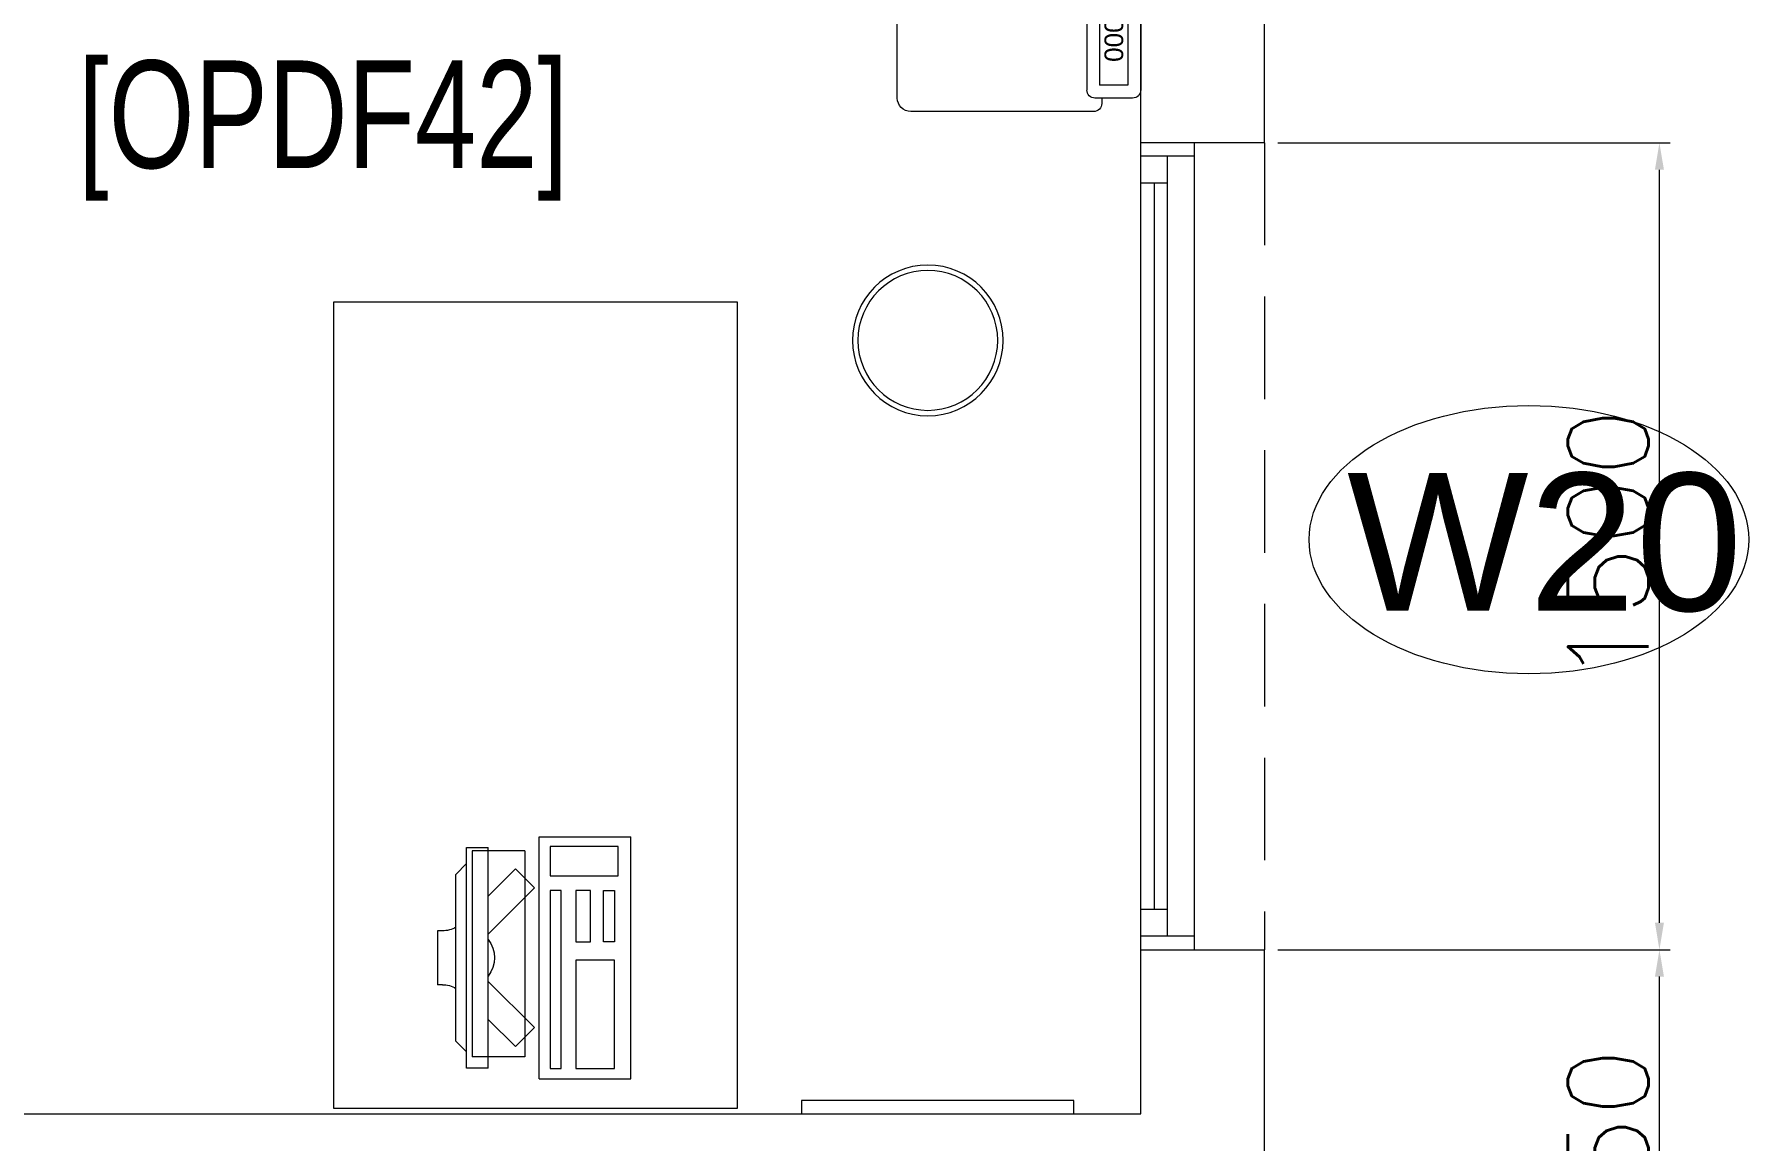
# Model space of a CAD drawing. Header units: millimetres. Extents: x -2143172 to 5255, y -610845 to 279739.
# Drawn here: x -1060414 to -1057227, y -576073 to -574016 of the extents above; entities that cross this region are included whole.
import ezdxf

# ---------------------------------------------------------------- set-up
doc = ezdxf.new("R2010")
doc.units = ezdxf.units.MM
doc.header["$LTSCALE"] = 30
doc.linetypes.add('HIDDEN', pattern=[9.525, 6.35, -3.175])
doc.linetypes.add('HIDDEN2', pattern=[0.1875, 0.125, -0.0625])
doc.layers.get('0').update_dxf_attribs({"lineweight": 5})
doc.layers.get('Defpoints').update_dxf_attribs({"lineweight": 5})
for name, color, linetype, lineweight in [('72_EGR_BASE_TEXT', 7, 'Continuous', 5), ('Al Window tag', 5, 'Continuous', 5), ('Aluminum', 7, 'Continuous', 5), ('dims.', 152, 'Continuous', 5), ('LOADING', 163, 'Continuous', 5), ('Proj', 7, 'HIDDEN2', 5), ('Walls', 32, 'Continuous', 5)]:
    doc.layers.add(name, color=color, linetype=linetype, lineweight=lineweight)
doc.styles.add('SIMPLEX', font='SIMPLEX.shx', dxfattribs={"height": 150})
doc.styles.get("Standard").update_dxf_attribs({"font": ''})
doc.styles.add('TTLB-A0-JeddahDP$0$swis721', font='swiss.ttf')
doc.styles.add('X3G_ENTITY_9F38', font='swisscl.ttf', dxfattribs={"height": 0.2})
doc.styles.get('Standard').set_extended_font_data('@Arial Unicode MS')
doc.dimstyles.new('Buk', dxfattribs={"dimtxt": 150, "dimasz": 50, "dimexe": 20, "dimexo": 25, "dimgap": 20, "dimtad": 1, "dimdec": 0, "dimrnd": 5, "dimdsep": 46, "dimtxsty": 'SIMPLEX', "dimcen": 0, "dimdle": 20, "dimclrd": 256, "dimclre": 256, "dimclrt": 256, "dimadec": 0, "dimazin": 0, "dimtfac": 0.0075, "dimtdec": 0, "dimtmove": 1, "dimatfit": 2, "dimldrblk": 'ARCHTICK', "dimfxl": 1, "dimtolj": 1, "dimtzin": 0, "dimlwd": -1, "dimlwe": -1, "dimarcsym": 0})

# ---------------------------------------------------------------- blocks, each defined once
blk = doc.blocks.new('*D215')
at = {"layer": 'Defpoints', "color": 0, "transparency": 16777216}
for p in [(-1058127, -575718.1, 0.2), (-1057392.6, -575718.1), (-1058127, -576468.1, 0.2)]:
    blk.add_point(p, dxfattribs=at)
at = {"layer": 'dims.', "linetype": 'Continuous', "transparency": 16777216}
for p, q in [((-1058102, -575718.1), (-1057372.6, -575718.1)), ((-1058102, -576468.1), (-1057372.6, -576468.1))]:
    blk.add_line(p, q, dxfattribs=at)
at = {"layer": 'dims.', "transparency": 16777216}
blk.add_line((-1057392.6, -576418.1), (-1057392.6, -575768.1), dxfattribs=at)
for points in [[(-1057400.9, -575768.1), (-1057384.2, -575768.1), (-1057392.6, -575718.1)], [(-1057400.9, -576418.1), (-1057384.2, -576418.1), (-1057392.6, -576468.1)]]:
    blk.add_solid(points, dxfattribs=at)
at = {"layer": 'dims.', "transparency": 16777216, "insert": (-1057487.6, -576093.1), "char_height": 150, "attachment_point": 5, "rotation": 90, "style": 'SIMPLEX'}
blk.add_mtext('\\A1;750', dxfattribs=at)
blk = doc.blocks.new('_ArchTick')
at = {"color": 0, "linetype": 'ByBlock', "const_width": 0.15}
blk.add_lwpolyline([(-0.5, -0.5), (0.5, 0.5)], dxfattribs=at)
blk = doc.blocks.new('*D216')
at = {"layer": 'Defpoints', "color": 0, "transparency": 16777216}
for p in [(-1058127, -574218.1, 0.2), (-1057392.6, -574218.1), (-1058127, -575718.1, 0.2)]:
    blk.add_point(p, dxfattribs=at)
at = {"layer": 'dims.', "linetype": 'Continuous', "transparency": 16777216}
for p, q in [((-1058102, -574218.1), (-1057372.6, -574218.1)), ((-1058102, -575718.1), (-1057372.6, -575718.1))]:
    blk.add_line(p, q, dxfattribs=at)
at = {"layer": 'dims.', "transparency": 16777216}
blk.add_line((-1057392.6, -575668.1), (-1057392.6, -574268.1), dxfattribs=at)
for points in [[(-1057400.9, -574268.1), (-1057384.2, -574268.1), (-1057392.6, -574218.1)], [(-1057400.9, -575668.1), (-1057384.2, -575668.1), (-1057392.6, -575718.1)]]:
    blk.add_solid(points, dxfattribs=at)
at = {"layer": 'dims.', "transparency": 16777216, "insert": (-1057487.6, -574968.1), "char_height": 150, "attachment_point": 5, "rotation": 90, "style": 'SIMPLEX'}
blk.add_mtext('\\A1;1500', dxfattribs=at)
blk = doc.blocks.new('A$C72AA4327')
at = {"layer": 'Al Window tag'}
blk.add_ellipse((499.9, 31.9, -0.2), major_axis=(408.6, 0), ratio=0.610025, dxfattribs=at)
at = {"layer": 'Al Window tag', "insert": (161.7, 155.7, -0.3), "char_height": 256, "attachment_point": 1, "style": 'TTLB-A0-JeddahDP$0$swis721'}
blk.add_mtext_dynamic_manual_height_columns('W20', width=1569.457, gutter_width=9406.5, heights=[480.3], dxfattribs=at)
blk = doc.blocks.new('WM00001-P')
blk.add_circle((0, 0), 0.14)
at = {"color": 8}
blk.add_circle((0, 0), 0.13, dxfattribs=at)
blk = doc.blocks.new('ITCWLS1-P')
for p, q in [((-0.17, 0.45), (-0.17, 0)), ((-0.17, 0.45), (0, 0.45)), ((0, 0.45), (0, 0)), ((-0.2651, 0.43, 0), (-0.3051, 0.43, 0)), ((-0.3051, 0.43, 0), (-0.3051, 0.02, 0)), ((-0.2651, 0.43, 0), (-0.2651, 0.02, 0)), ((-0.1496, 0.4305), (-0.1291, 0.4305)), ((-0.1291, 0.4305), (-0.1291, 0.4089)), ((-0.3251, 0.38, 0), (-0.3051, 0.4, 0)), ((-0.3251, 0.38, 0), (-0.3251, 0.07, 0)), ((-0.3251, 0.07, 0), (-0.3051, 0.05, 0)), ((-0.3051, 0.02, 0), (-0.2651, 0.02, 0)), ((-0.17, 0), (0, 0))]:
    blk.add_line(p, q)
at = {"color": 8, "linetype": 'HIDDEN'}
for p, q in [((-0.197, 0.4094), (-0.295, 0.4094)), ((-0.295, 0.0264), (-0.295, 0.4094)), ((-0.197, 0.0264), (-0.197, 0.4094)), ((-0.197, 0.0264), (-0.295, 0.0264))]:
    blk.add_line(p, q, dxfattribs=at)
at = {"color": 1, "extrusion": (2.48281e-10, 3.18408e-10, -1)}
for p, q in [((-0.2651, 0.3395), (-0.2144, 0.3902)), ((-0.1791, 0.3548), (-0.2144, 0.3902)), ((-0.2651, 0.2688), (-0.1791, 0.3548))]:
    blk.add_line(p, q, dxfattribs=at)
at = {"color": 1}
for p, q in [((-0.3503, 0.275), (-0.3596, 0.275)), ((-0.3596, 0.175), (-0.3596, 0.275)), ((-0.3503, 0.175), (-0.3596, 0.175))]:
    blk.add_line(p, q, dxfattribs=at)
at = {"color": 1, "extrusion": (2.48281e-10, -3.18408e-10, -1)}
for p, q in [((-0.2651, 0.1812), (-0.1791, 0.0952)), ((-0.2651, 0.1105), (-0.2144, 0.0598)), ((-0.1791, 0.0952), (-0.2144, 0.0598))]:
    blk.add_line(p, q, dxfattribs=at)
blk.add_lwpolyline([(-0.1291, 0.4089), (-0.1291, 0.1), (-0.1496, 0.1), (-0.1496, 0.4305)])
for points in [[(-0.1019, 0.4305), (-0.0304, 0.4305), (-0.0304, 0.2294), (-0.1019, 0.2294)], [(-0.1019, 0.1954), (-0.0747, 0.1954), (-0.0747, 0.1), (-0.1019, 0.1)], [(-0.0304, 0.1954), (-0.0508, 0.1954), (-0.0508, 0.1), (-0.0304, 0.1)], [(-0.1496, 0.0727), (-0.0236, 0.0727), (-0.0236, 0.0182), (-0.1496, 0.0182)]]:
    blk.add_lwpolyline(points, close=True)
at = {"color": 250, "linetype": 'Continuous'}
for points in [[(-0.1496, 0.1), (-0.1496, 0.1), (-0.1496, 0.1), (-0.1496, 0.1), (-0.1496, 0.1), (-0.1496, 0.1), (-0.1496, 0.1), (-0.1496, 0.1), (-0.1496, 0.1)], [(-0.1496, 0.1), (-0.1496, 0.1), (-0.1496, 0.1), (-0.1496, 0.1), (-0.1496, 0.1), (-0.1496, 0.1), (-0.1496, 0.1), (-0.1496, 0.1), (-0.1496, 0.1), (-0.1496, 0.1), (-0.1496, 0.1), (-0.1496, 0.1), (-0.1496, 0.1), (-0.1496, 0.1), (-0.1496, 0.1), (-0.1496, 0.1), (-0.1496, 0.1), (-0.1496, 0.1)], [(-0.1496, 0.1), (-0.1496, 0.1), (-0.1496, 0.1), (-0.1496, 0.1), (-0.1496, 0.1), (-0.1496, 0.1), (-0.1496, 0.1), (-0.1496, 0.1), (-0.1496, 0.1), (-0.1496, 0.1)], [(-0.1496, 0.1), (-0.1496, 0.1), (-0.1496, 0.1), (-0.1496, 0.1), (-0.1496, 0.1), (-0.1496, 0.1), (-0.1496, 0.1)], [(-0.1496, 0.1), (-0.1496, 0.1), (-0.1496, 0.1), (-0.1496, 0.1), (-0.1496, 0.1), (-0.1496, 0.1), (-0.1496, 0.1), (-0.1496, 0.1), (-0.1496, 0.1), (-0.1496, 0.1)], [(-0.1496, 0.1), (-0.1496, 0.1), (-0.1496, 0.1), (-0.1496, 0.1), (-0.1496, 0.1), (-0.1496, 0.1), (-0.1496, 0.1), (-0.1496, 0.1), (-0.1496, 0.1), (-0.1496, 0.1), (-0.1496, 0.1), (-0.1496, 0.1), (-0.1496, 0.1), (-0.1496, 0.1), (-0.1496, 0.1)], [(-0.1496, 0.1), (-0.1496, 0.1), (-0.1496, 0.1), (-0.1496, 0.1), (-0.1496, 0.1), (-0.1496, 0.1), (-0.1496, 0.1), (-0.1496, 0.1), (-0.1496, 0.1), (-0.1496, 0.1)], [(-0.1496, 0.1), (-0.1496, 0.1), (-0.1496, 0.1), (-0.1496, 0.1), (-0.1496, 0.1), (-0.1496, 0.1), (-0.1496, 0.1), (-0.1496, 0.1), (-0.1496, 0.1), (-0.1496, 0.1)], [(-0.1496, 0.1), (-0.1496, 0.1), (-0.1496, 0.1), (-0.1496, 0.1), (-0.1496, 0.1), (-0.1496, 0.1), (-0.1496, 0.1), (-0.1496, 0.1), (-0.1496, 0.1), (-0.1496, 0.1), (-0.1496, 0.1), (-0.1496, 0.1), (-0.1496, 0.1), (-0.1496, 0.1), (-0.1496, 0.1), (-0.1496, 0.1), (-0.1496, 0.1), (-0.1496, 0.1), (-0.1496, 0.1), (-0.1496, 0.1), (-0.1496, 0.1), (-0.1496, 0.1), (-0.1496, 0.1), (-0.1496, 0.1), (-0.1496, 0.1), (-0.1496, 0.1), (-0.1496, 0.1), (-0.1496, 0.1), (-0.1496, 0.1), (-0.1496, 0.1), (-0.1496, 0.1), (-0.1496, 0.1), (-0.1496, 0.1), (-0.1496, 0.1), (-0.1496, 0.1), (-0.1496, 0.1), (-0.1496, 0.1), (-0.1496, 0.1), (-0.1496, 0.1), (-0.1496, 0.1), (-0.1496, 0.1), (-0.1496, 0.1), (-0.1496, 0.1), (-0.1496, 0.1), (-0.1496, 0.1), (-0.1496, 0.1), (-0.1496, 0.1), (-0.1496, 0.1), (-0.1496, 0.1), (-0.1496, 0.1), (-0.1496, 0.1), (-0.1496, 0.1), (-0.1496, 0.1), (-0.1496, 0.1)], [(-0.1496, 0.1), (-0.1496, 0.1), (-0.1496, 0.1), (-0.1496, 0.1), (-0.1496, 0.1), (-0.1496, 0.1), (-0.1496, 0.1), (-0.1496, 0.1), (-0.1496, 0.1), (-0.1496, 0.1), (-0.1496, 0.1), (-0.1496, 0.1), (-0.1496, 0.1), (-0.1496, 0.1), (-0.1496, 0.1), (-0.1496, 0.1), (-0.1496, 0.1), (-0.1496, 0.1), (-0.1496, 0.1), (-0.1496, 0.1), (-0.1496, 0.1), (-0.1496, 0.1), (-0.1496, 0.1), (-0.1496, 0.1), (-0.1496, 0.1), (-0.1496, 0.1), (-0.1496, 0.1), (-0.1496, 0.1), (-0.1496, 0.1), (-0.1496, 0.1), (-0.1496, 0.1), (-0.1496, 0.1), (-0.1496, 0.1), (-0.1496, 0.1), (-0.1496, 0.1), (-0.1496, 0.1), (-0.1496, 0.1), (-0.1496, 0.1), (-0.1496, 0.1), (-0.1496, 0.1), (-0.1496, 0.1), (-0.1496, 0.1), (-0.1496, 0.1), (-0.1496, 0.1), (-0.1496, 0.1), (-0.1496, 0.1), (-0.1496, 0.1), (-0.1496, 0.1), (-0.1496, 0.1), (-0.1496, 0.1), (-0.1496, 0.1), (-0.1496, 0.1), (-0.1496, 0.1), (-0.1496, 0.1), (-0.1496, 0.1), (-0.1496, 0.1), (-0.1496, 0.1), (-0.1496, 0.1), (-0.1496, 0.1), (-0.1496, 0.1), (-0.1496, 0.1), (-0.1496, 0.1), (-0.1496, 0.1), (-0.1496, 0.1), (-0.1496, 0.1), (-0.1496, 0.1), (-0.1496, 0.1), (-0.1496, 0.1), (-0.1496, 0.1), (-0.1496, 0.1), (-0.1496, 0.1), (-0.1496, 0.1), (-0.1496, 0.1), (-0.1496, 0.1), (-0.1496, 0.1), (-0.1496, 0.1), (-0.1496, 0.1), (-0.1496, 0.1), (-0.1496, 0.1), (-0.1496, 0.1), (-0.1496, 0.1), (-0.1496, 0.1), (-0.1496, 0.1), (-0.1496, 0.1), (-0.1496, 0.1), (-0.1496, 0.1), (-0.1496, 0.1), (-0.1496, 0.1), (-0.1496, 0.1)], [(-0.1496, 0.1), (-0.1496, 0.1), (-0.1496, 0.1), (-0.1496, 0.1), (-0.1496, 0.1), (-0.1496, 0.1), (-0.1496, 0.1), (-0.1496, 0.1), (-0.1496, 0.1), (-0.1496, 0.1), (-0.1496, 0.1), (-0.1496, 0.1)], [(-0.1496, 0.1), (-0.1496, 0.1), (-0.1496, 0.1), (-0.1496, 0.1), (-0.1496, 0.1), (-0.1496, 0.1), (-0.1496, 0.1)], [(-0.1496, 0.1), (-0.1496, 0.1), (-0.1496, 0.1), (-0.1496, 0.1), (-0.1496, 0.1), (-0.1496, 0.1), (-0.1496, 0.1), (-0.1496, 0.1), (-0.1496, 0.1), (-0.1496, 0.1), (-0.1496, 0.1), (-0.1496, 0.1), (-0.1496, 0.1), (-0.1496, 0.1), (-0.1496, 0.1), (-0.1496, 0.1), (-0.1496, 0.1)], [(-0.1496, 0.1), (-0.1496, 0.1), (-0.1496, 0.1), (-0.1496, 0.1), (-0.1496, 0.1), (-0.1496, 0.1), (-0.1496, 0.1), (-0.1496, 0.1), (-0.1496, 0.1), (-0.1496, 0.1), (-0.1496, 0.1), (-0.1496, 0.1), (-0.1496, 0.1), (-0.1496, 0.1), (-0.1496, 0.1), (-0.1496, 0.1), (-0.1496, 0.1), (-0.1496, 0.1), (-0.1496, 0.1), (-0.1496, 0.1), (-0.1496, 0.1), (-0.1496, 0.1), (-0.1496, 0.1), (-0.1496, 0.1), (-0.1496, 0.1), (-0.1496, 0.1), (-0.1496, 0.1), (-0.1496, 0.1), (-0.1496, 0.1), (-0.1496, 0.1), (-0.1496, 0.1), (-0.1496, 0.1), (-0.1496, 0.1), (-0.1496, 0.1), (-0.1496, 0.1), (-0.1496, 0.1), (-0.1496, 0.1), (-0.1496, 0.1), (-0.1496, 0.1), (-0.1496, 0.1), (-0.1496, 0.1), (-0.1496, 0.1), (-0.1496, 0.1), (-0.1496, 0.1), (-0.1496, 0.1), (-0.1496, 0.1), (-0.1496, 0.1), (-0.1496, 0.1), (-0.1496, 0.1), (-0.1496, 0.1), (-0.1496, 0.1), (-0.1496, 0.1), (-0.1496, 0.1), (-0.1496, 0.1), (-0.1496, 0.1), (-0.1496, 0.1), (-0.1496, 0.1), (-0.1496, 0.1), (-0.1496, 0.1), (-0.1496, 0.1), (-0.1496, 0.1), (-0.1496, 0.1), (-0.1496, 0.1), (-0.1496, 0.1), (-0.1496, 0.1), (-0.1496, 0.1), (-0.1496, 0.1), (-0.1496, 0.1), (-0.1496, 0.1), (-0.1496, 0.1), (-0.1496, 0.1), (-0.1496, 0.1), (-0.1496, 0.1), (-0.1496, 0.1), (-0.1496, 0.1), (-0.1496, 0.1), (-0.1496, 0.1), (-0.1496, 0.1), (-0.1496, 0.1), (-0.1496, 0.1), (-0.1496, 0.1), (-0.1496, 0.1), (-0.1496, 0.1), (-0.1496, 0.1), (-0.1496, 0.1), (-0.1496, 0.1), (-0.1496, 0.1), (-0.1496, 0.1), (-0.1496, 0.1), (-0.1496, 0.1), (-0.1496, 0.1), (-0.1496, 0.1), (-0.1496, 0.1), (-0.1496, 0.1), (-0.1496, 0.1), (-0.1496, 0.1), (-0.1496, 0.1), (-0.1496, 0.1), (-0.1496, 0.1), (-0.1496, 0.1), (-0.1496, 0.1), (-0.1496, 0.1), (-0.1496, 0.1), (-0.1496, 0.1), (-0.1496, 0.1), (-0.1496, 0.1), (-0.1496, 0.1), (-0.1496, 0.1), (-0.1496, 0.1), (-0.1496, 0.1), (-0.1496, 0.1)], [(-0.1496, 0.1), (-0.1496, 0.1), (-0.1496, 0.1), (-0.1496, 0.1), (-0.1496, 0.1), (-0.1496, 0.1), (-0.1496, 0.1), (-0.1496, 0.1)]]:
    blk.add_lwpolyline(points, dxfattribs=at)
for points in [[(-0.1496, 0.1), (-0.1496, 0.1), (-0.1496, 0.1), (-0.1496, 0.1), (-0.1496, 0.1), (-0.1496, 0.1), (-0.1496, 0.1), (-0.1496, 0.1), (-0.1496, 0.1), (-0.1496, 0.1), (-0.1496, 0.1), (-0.1496, 0.1), (-0.1496, 0.1), (-0.1496, 0.1), (-0.1496, 0.1), (-0.1496, 0.1), (-0.1496, 0.1), (-0.1496, 0.1), (-0.1496, 0.1), (-0.1496, 0.1), (-0.1496, 0.1), (-0.1496, 0.1), (-0.1496, 0.1), (-0.1496, 0.1), (-0.1496, 0.1), (-0.1496, 0.1), (-0.1496, 0.1), (-0.1496, 0.1), (-0.1496, 0.1), (-0.1496, 0.1), (-0.1496, 0.1), (-0.1496, 0.1), (-0.1496, 0.1), (-0.1496, 0.1), (-0.1496, 0.1), (-0.1496, 0.1), (-0.1496, 0.1), (-0.1496, 0.1), (-0.1496, 0.1), (-0.1496, 0.1), (-0.1496, 0.1), (-0.1496, 0.1), (-0.1496, 0.1), (-0.1496, 0.1), (-0.1496, 0.1), (-0.1496, 0.1), (-0.1496, 0.1), (-0.1496, 0.1), (-0.1496, 0.1), (-0.1496, 0.1), (-0.1496, 0.1), (-0.1496, 0.1), (-0.1496, 0.1), (-0.1496, 0.1), (-0.1496, 0.1), (-0.1496, 0.1), (-0.1496, 0.1), (-0.1496, 0.1), (-0.1496, 0.1), (-0.1496, 0.1), (-0.1496, 0.1), (-0.1496, 0.1), (-0.1496, 0.1), (-0.1496, 0.1), (-0.1496, 0.1), (-0.1496, 0.1), (-0.1496, 0.1), (-0.1496, 0.1), (-0.1496, 0.1), (-0.1496, 0.1), (-0.1496, 0.1), (-0.1496, 0.1), (-0.1496, 0.1), (-0.1496, 0.1), (-0.1496, 0.1), (-0.1496, 0.1), (-0.1496, 0.1), (-0.1496, 0.1), (-0.1496, 0.1), (-0.1496, 0.1), (-0.1496, 0.1), (-0.1496, 0.1), (-0.1496, 0.1), (-0.1496, 0.1), (-0.1496, 0.1), (-0.1496, 0.1), (-0.1496, 0.1), (-0.1496, 0.1), (-0.1496, 0.1), (-0.1496, 0.1), (-0.1496, 0.1), (-0.1496, 0.1), (-0.1496, 0.1), (-0.1496, 0.1), (-0.1496, 0.1), (-0.1496, 0.1), (-0.1496, 0.1), (-0.1496, 0.1), (-0.1496, 0.1), (-0.1496, 0.1), (-0.1496, 0.1), (-0.1496, 0.1), (-0.1496, 0.1), (-0.1496, 0.1), (-0.1496, 0.1), (-0.1496, 0.1), (-0.1496, 0.1), (-0.1496, 0.1), (-0.1496, 0.1), (-0.1496, 0.1), (-0.1496, 0.1), (-0.1496, 0.1), (-0.1496, 0.1), (-0.1496, 0.1), (-0.1496, 0.1), (-0.1496, 0.1), (-0.1496, 0.1), (-0.1496, 0.1), (-0.1496, 0.1), (-0.1496, 0.1), (-0.1496, 0.1), (-0.1496, 0.1), (-0.1496, 0.1), (-0.1496, 0.1), (-0.1496, 0.1), (-0.1496, 0.1), (-0.1496, 0.1), (-0.1496, 0.1), (-0.1496, 0.1), (-0.1496, 0.1), (-0.1496, 0.1), (-0.1496, 0.1), (-0.1496, 0.1), (-0.1496, 0.1), (-0.1496, 0.1), (-0.1496, 0.1), (-0.1496, 0.1), (-0.1496, 0.1), (-0.1496, 0.1), (-0.1496, 0.1), (-0.1496, 0.1), (-0.1496, 0.1), (-0.1496, 0.1), (-0.1496, 0.1), (-0.1496, 0.1), (-0.1496, 0.1), (-0.1496, 0.1), (-0.1496, 0.1), (-0.1496, 0.1), (-0.1496, 0.1), (-0.1496, 0.1), (-0.1496, 0.1), (-0.1496, 0.1), (-0.1496, 0.1), (-0.1496, 0.1), (-0.1496, 0.1), (-0.1496, 0.1), (-0.1496, 0.1), (-0.1496, 0.1), (-0.1496, 0.1), (-0.1496, 0.1), (-0.1496, 0.1), (-0.1496, 0.1), (-0.1496, 0.1), (-0.1496, 0.1), (-0.1496, 0.1), (-0.1496, 0.1), (-0.1496, 0.1), (-0.1496, 0.1), (-0.1496, 0.1), (-0.1496, 0.1), (-0.1496, 0.1), (-0.1496, 0.1), (-0.1496, 0.1), (-0.1496, 0.1), (-0.1496, 0.1), (-0.1496, 0.1), (-0.1496, 0.1), (-0.1496, 0.1), (-0.1496, 0.1), (-0.1496, 0.1), (-0.1496, 0.1), (-0.1496, 0.1), (-0.1496, 0.1), (-0.1496, 0.1), (-0.1496, 0.1), (-0.1496, 0.1), (-0.1496, 0.1), (-0.1496, 0.1), (-0.1496, 0.1), (-0.1496, 0.1), (-0.1496, 0.1), (-0.1496, 0.1), (-0.1496, 0.1), (-0.1496, 0.1), (-0.1496, 0.1), (-0.1496, 0.1), (-0.1496, 0.1), (-0.1496, 0.1), (-0.1496, 0.1), (-0.1496, 0.1), (-0.1496, 0.1), (-0.1496, 0.1), (-0.1496, 0.1), (-0.1496, 0.1), (-0.1496, 0.1), (-0.1496, 0.1), (-0.1496, 0.1), (-0.1496, 0.1), (-0.1496, 0.1), (-0.1496, 0.1), (-0.1496, 0.1), (-0.1496, 0.1), (-0.1496, 0.1), (-0.1496, 0.1), (-0.1496, 0.1), (-0.1496, 0.1), (-0.1496, 0.1), (-0.1496, 0.1), (-0.1496, 0.1), (-0.1496, 0.1), (-0.1496, 0.1), (-0.1496, 0.1), (-0.1496, 0.1), (-0.1496, 0.1), (-0.1496, 0.1), (-0.1496, 0.1), (-0.1496, 0.1), (-0.1496, 0.1), (-0.1496, 0.1), (-0.1496, 0.1), (-0.1496, 0.1), (-0.1496, 0.1), (-0.1496, 0.1), (-0.1496, 0.1), (-0.1496, 0.1), (-0.1496, 0.1), (-0.1496, 0.1), (-0.1496, 0.1), (-0.1496, 0.1), (-0.1496, 0.1), (-0.1496, 0.1), (-0.1496, 0.1), (-0.1496, 0.1), (-0.1496, 0.1), (-0.1496, 0.1), (-0.1496, 0.1), (-0.1496, 0.1), (-0.1496, 0.1), (-0.1496, 0.1), (-0.1496, 0.1), (-0.1496, 0.1), (-0.1496, 0.1), (-0.1496, 0.1), (-0.1496, 0.1), (-0.1496, 0.1), (-0.1496, 0.1), (-0.1496, 0.1), (-0.1496, 0.1), (-0.1496, 0.1), (-0.1496, 0.1), (-0.1496, 0.1), (-0.1496, 0.1), (-0.1496, 0.1), (-0.1496, 0.1), (-0.1496, 0.1), (-0.1496, 0.1), (-0.1496, 0.1), (-0.1496, 0.1), (-0.1496, 0.1), (-0.1496, 0.1), (-0.1496, 0.1), (-0.1496, 0.1), (-0.1496, 0.1), (-0.1496, 0.1), (-0.1496, 0.1), (-0.1496, 0.1)], [(-0.1496, 0.1), (-0.1496, 0.1), (-0.1496, 0.1), (-0.1496, 0.1), (-0.1496, 0.1), (-0.1496, 0.1), (-0.1496, 0.1), (-0.1496, 0.1), (-0.1496, 0.1), (-0.1496, 0.1), (-0.1496, 0.1), (-0.1496, 0.1), (-0.1496, 0.1), (-0.1496, 0.1), (-0.1496, 0.1), (-0.1496, 0.1), (-0.1496, 0.1), (-0.1496, 0.1), (-0.1496, 0.1), (-0.1496, 0.1), (-0.1496, 0.1), (-0.1496, 0.1), (-0.1496, 0.1), (-0.1496, 0.1), (-0.1496, 0.1), (-0.1496, 0.1), (-0.1496, 0.1), (-0.1496, 0.1), (-0.1496, 0.1), (-0.1496, 0.1), (-0.1496, 0.1), (-0.1496, 0.1), (-0.1496, 0.1), (-0.1496, 0.1), (-0.1496, 0.1), (-0.1496, 0.1), (-0.1496, 0.1), (-0.1496, 0.1), (-0.1496, 0.1), (-0.1496, 0.1), (-0.1496, 0.1), (-0.1496, 0.1), (-0.1496, 0.1), (-0.1496, 0.1), (-0.1496, 0.1), (-0.1496, 0.1), (-0.1496, 0.1), (-0.1496, 0.1), (-0.1496, 0.1), (-0.1496, 0.1), (-0.1496, 0.1), (-0.1496, 0.1), (-0.1496, 0.1), (-0.1496, 0.1), (-0.1496, 0.1), (-0.1496, 0.1), (-0.1496, 0.1), (-0.1496, 0.1), (-0.1496, 0.1), (-0.1496, 0.1), (-0.1496, 0.1), (-0.1496, 0.1), (-0.1496, 0.1), (-0.1496, 0.1), (-0.1496, 0.1), (-0.1496, 0.1), (-0.1496, 0.1), (-0.1496, 0.1), (-0.1496, 0.1), (-0.1496, 0.1), (-0.1496, 0.1), (-0.1496, 0.1), (-0.1496, 0.1), (-0.1496, 0.1), (-0.1496, 0.1), (-0.1496, 0.1), (-0.1496, 0.1), (-0.1496, 0.1), (-0.1496, 0.1), (-0.1496, 0.1), (-0.1496, 0.1), (-0.1496, 0.1), (-0.1496, 0.1), (-0.1496, 0.1), (-0.1496, 0.1), (-0.1496, 0.1), (-0.1496, 0.1), (-0.1496, 0.1), (-0.1496, 0.1), (-0.1496, 0.1), (-0.1496, 0.1), (-0.1496, 0.1), (-0.1496, 0.1), (-0.1496, 0.1), (-0.1496, 0.1), (-0.1496, 0.1), (-0.1496, 0.1), (-0.1496, 0.1), (-0.1496, 0.1), (-0.1496, 0.1), (-0.1496, 0.1), (-0.1496, 0.1), (-0.1496, 0.1), (-0.1496, 0.1), (-0.1496, 0.1), (-0.1496, 0.1), (-0.1496, 0.1), (-0.1496, 0.1), (-0.1496, 0.1), (-0.1496, 0.1), (-0.1496, 0.1), (-0.1496, 0.1), (-0.1496, 0.1), (-0.1496, 0.1), (-0.1496, 0.1), (-0.1496, 0.1), (-0.1496, 0.1), (-0.1496, 0.1), (-0.1496, 0.1), (-0.1496, 0.1), (-0.1496, 0.1), (-0.1496, 0.1), (-0.1496, 0.1), (-0.1496, 0.1), (-0.1496, 0.1), (-0.1496, 0.1), (-0.1496, 0.1), (-0.1496, 0.1), (-0.1496, 0.1), (-0.1496, 0.1), (-0.1496, 0.1), (-0.1496, 0.1), (-0.1496, 0.1), (-0.1496, 0.1), (-0.1496, 0.1), (-0.1496, 0.1), (-0.1496, 0.1), (-0.1496, 0.1), (-0.1496, 0.1), (-0.1496, 0.1), (-0.1496, 0.1), (-0.1496, 0.1), (-0.1496, 0.1), (-0.1496, 0.1), (-0.1496, 0.1), (-0.1496, 0.1), (-0.1496, 0.1), (-0.1496, 0.1), (-0.1496, 0.1), (-0.1496, 0.1), (-0.1496, 0.1), (-0.1496, 0.1), (-0.1496, 0.1), (-0.1496, 0.1), (-0.1496, 0.1), (-0.1496, 0.1), (-0.1496, 0.1), (-0.1496, 0.1), (-0.1496, 0.1), (-0.1496, 0.1), (-0.1496, 0.1), (-0.1496, 0.1), (-0.1496, 0.1), (-0.1496, 0.1), (-0.1496, 0.1), (-0.1496, 0.1), (-0.1496, 0.1), (-0.1496, 0.1), (-0.1496, 0.1), (-0.1496, 0.1), (-0.1496, 0.1), (-0.1496, 0.1), (-0.1496, 0.1), (-0.1496, 0.1), (-0.1496, 0.1), (-0.1496, 0.1), (-0.1496, 0.1), (-0.1496, 0.1), (-0.1496, 0.1), (-0.1496, 0.1), (-0.1496, 0.1), (-0.1496, 0.1), (-0.1496, 0.1), (-0.1496, 0.1), (-0.1496, 0.1), (-0.1496, 0.1), (-0.1496, 0.1), (-0.1496, 0.1), (-0.1496, 0.1), (-0.1496, 0.1), (-0.1496, 0.1), (-0.1496, 0.1), (-0.1496, 0.1), (-0.1496, 0.1), (-0.1496, 0.1), (-0.1496, 0.1), (-0.1496, 0.1), (-0.1496, 0.1), (-0.1496, 0.1), (-0.1496, 0.1), (-0.1496, 0.1), (-0.1496, 0.1), (-0.1496, 0.1), (-0.1496, 0.1), (-0.1496, 0.1), (-0.1496, 0.1), (-0.1496, 0.1), (-0.1496, 0.1), (-0.1496, 0.1), (-0.1496, 0.1), (-0.1496, 0.1), (-0.1496, 0.1), (-0.1496, 0.1), (-0.1496, 0.1)], [(-0.1496, 0.1), (-0.1496, 0.1), (-0.1496, 0.1), (-0.1496, 0.1), (-0.1496, 0.1), (-0.1496, 0.1), (-0.1496, 0.1), (-0.1496, 0.1), (-0.1496, 0.1), (-0.1496, 0.1), (-0.1496, 0.1), (-0.1496, 0.1), (-0.1496, 0.1), (-0.1496, 0.1), (-0.1496, 0.1), (-0.1496, 0.1), (-0.1496, 0.1), (-0.1496, 0.1), (-0.1496, 0.1), (-0.1496, 0.1), (-0.1496, 0.1), (-0.1496, 0.1), (-0.1496, 0.1), (-0.1496, 0.1), (-0.1496, 0.1), (-0.1496, 0.1), (-0.1496, 0.1), (-0.1496, 0.1), (-0.1496, 0.1), (-0.1496, 0.1), (-0.1496, 0.1), (-0.1496, 0.1), (-0.1496, 0.1), (-0.1496, 0.1), (-0.1496, 0.1), (-0.1496, 0.1), (-0.1496, 0.1), (-0.1496, 0.1), (-0.1496, 0.1), (-0.1496, 0.1), (-0.1496, 0.1), (-0.1496, 0.1), (-0.1496, 0.1), (-0.1496, 0.1), (-0.1496, 0.1), (-0.1496, 0.1), (-0.1496, 0.1), (-0.1496, 0.1), (-0.1496, 0.1), (-0.1496, 0.1), (-0.1496, 0.1), (-0.1496, 0.1), (-0.1496, 0.1), (-0.1496, 0.1), (-0.1496, 0.1), (-0.1496, 0.1), (-0.1496, 0.1), (-0.1496, 0.1), (-0.1496, 0.1), (-0.1496, 0.1), (-0.1496, 0.1), (-0.1496, 0.1), (-0.1496, 0.1), (-0.1496, 0.1), (-0.1496, 0.1), (-0.1496, 0.1), (-0.1496, 0.1), (-0.1496, 0.1), (-0.1496, 0.1), (-0.1496, 0.1), (-0.1496, 0.1), (-0.1496, 0.1), (-0.1496, 0.1), (-0.1496, 0.1), (-0.1496, 0.1), (-0.1496, 0.1), (-0.1496, 0.1), (-0.1496, 0.1), (-0.1496, 0.1), (-0.1496, 0.1), (-0.1496, 0.1), (-0.1496, 0.1), (-0.1496, 0.1), (-0.1496, 0.1), (-0.1496, 0.1), (-0.1496, 0.1), (-0.1496, 0.1), (-0.1496, 0.1), (-0.1496, 0.1), (-0.1496, 0.1), (-0.1496, 0.1), (-0.1496, 0.1), (-0.1496, 0.1), (-0.1496, 0.1), (-0.1496, 0.1), (-0.1496, 0.1), (-0.1496, 0.1), (-0.1496, 0.1), (-0.1496, 0.1), (-0.1496, 0.1), (-0.1496, 0.1), (-0.1496, 0.1), (-0.1496, 0.1), (-0.1496, 0.1), (-0.1496, 0.1), (-0.1496, 0.1), (-0.1496, 0.1), (-0.1496, 0.1), (-0.1496, 0.1), (-0.1496, 0.1), (-0.1496, 0.1), (-0.1496, 0.1), (-0.1496, 0.1), (-0.1496, 0.1), (-0.1496, 0.1), (-0.1496, 0.1), (-0.1496, 0.1), (-0.1496, 0.1), (-0.1496, 0.1), (-0.1496, 0.1), (-0.1496, 0.1), (-0.1496, 0.1), (-0.1496, 0.1), (-0.1496, 0.1), (-0.1496, 0.1), (-0.1496, 0.1), (-0.1496, 0.1), (-0.1496, 0.1), (-0.1496, 0.1), (-0.1496, 0.1), (-0.1496, 0.1), (-0.1496, 0.1), (-0.1496, 0.1), (-0.1496, 0.1), (-0.1496, 0.1), (-0.1496, 0.1), (-0.1496, 0.1), (-0.1496, 0.1), (-0.1496, 0.1), (-0.1496, 0.1), (-0.1496, 0.1), (-0.1496, 0.1), (-0.1496, 0.1), (-0.1496, 0.1), (-0.1496, 0.1), (-0.1496, 0.1), (-0.1496, 0.1), (-0.1496, 0.1), (-0.1496, 0.1), (-0.1496, 0.1), (-0.1496, 0.1), (-0.1496, 0.1), (-0.1496, 0.1), (-0.1496, 0.1), (-0.1496, 0.1), (-0.1496, 0.1), (-0.1496, 0.1), (-0.1496, 0.1), (-0.1496, 0.1), (-0.1496, 0.1), (-0.1496, 0.1), (-0.1496, 0.1), (-0.1496, 0.1), (-0.1496, 0.1), (-0.1496, 0.1), (-0.1496, 0.1), (-0.1496, 0.1), (-0.1496, 0.1), (-0.1496, 0.1), (-0.1496, 0.1), (-0.1496, 0.1), (-0.1496, 0.1), (-0.1496, 0.1), (-0.1496, 0.1), (-0.1496, 0.1), (-0.1496, 0.1), (-0.1496, 0.1), (-0.1496, 0.1), (-0.1496, 0.1), (-0.1496, 0.1), (-0.1496, 0.1), (-0.1496, 0.1), (-0.1496, 0.1), (-0.1496, 0.1), (-0.1496, 0.1), (-0.1496, 0.1), (-0.1496, 0.1), (-0.1496, 0.1), (-0.1496, 0.1), (-0.1496, 0.1), (-0.1496, 0.1), (-0.1496, 0.1), (-0.1496, 0.1), (-0.1496, 0.1), (-0.1496, 0.1), (-0.1496, 0.1), (-0.1496, 0.1), (-0.1496, 0.1), (-0.1496, 0.1), (-0.1496, 0.1), (-0.1496, 0.1), (-0.1496, 0.1), (-0.1496, 0.1), (-0.1496, 0.1), (-0.1496, 0.1), (-0.1496, 0.1), (-0.1496, 0.1), (-0.1496, 0.1), (-0.1496, 0.1), (-0.1496, 0.1), (-0.1496, 0.1), (-0.1496, 0.1), (-0.1496, 0.1), (-0.1496, 0.1), (-0.1496, 0.1), (-0.1496, 0.1), (-0.1496, 0.1), (-0.1496, 0.1), (-0.1496, 0.1)]]:
    blk.add_lwpolyline(points, close=True, dxfattribs=at)
at = {"color": 1}
for centre, radius, start, end in [((-0.3503, 0.325), 0.05, 270, 300.3093), ((-0.3089, 0.225), 0.0556, 321.9431, 38.0569), ((-0.3503, 0.125), 0.05, 59.6907, 90)]:
    blk.add_arc(centre, radius, start, end, dxfattribs=at)
blk = doc.blocks.new('HF13461A-P')
at = {"layer": 'LOADING'}
for p, q in [((0.2579, 0.4503), (0.0379, 0.4503)), ((0.0229, 0.4353), (0.0229, 0.3653)), ((0.2493, 0.4266), (0.0466, 0.4266)), ((0.0466, 0.4266), (0.0466, 0.3739)), ((0.2493, 0.4266), (0.2493, 0.3739)), ((0.2729, 0.4353), (0.2729, 0.3653)), ((-0.0021, 0.3628), (-0.0021, 0.0228)), ((0.0229, 0.3778), (0.0129, 0.3778)), ((0.2493, 0.3739), (0.0466, 0.3739)), ((0.2829, 0.3778), (0.2729, 0.3778)), ((0.2979, 0.0228), (0.2979, 0.3628)), ((0.2579, 0.3503), (0.0379, 0.3503)), ((0.0229, -0.0022), (0.2729, -0.0022))]:
    blk.add_line(p, q, dxfattribs=at)
for centre, radius, start, end in [((0.0379, 0.4353), 0.015, 90, 180), ((0.2579, 0.4353), 0.015, 0, 90), ((0.0129, 0.3628), 0.015, 90, 180), ((0.0379, 0.3653), 0.015, 180, 270), ((0.2579, 0.3653), 0.015, 270, 0), ((0.2829, 0.3628), 0.015, 0, 90), ((0.0229, 0.0228), 0.025, 180, 270), ((0.2729, 0.0228), 0.025, 270, 0)]:
    blk.add_arc(centre, radius, start, end, dxfattribs=at)
blk.add_text('0000', height=0.03477, dxfattribs=at).set_placement((0.0901, 0.3829))

msp = doc.modelspace()

# ---------------------------------------------------------------- linework, layer by layer
at = {"layer": 'Aluminum'}
for p, q in [((-1058357, -575718.1, 0.2), (-1058357, -574218.1, 0.2)), ((-1058257, -575718.1, 0.2), (-1058257, -574218.1, 0.2)), ((-1058257, -574243.1, 0.2), (-1058357, -574243.1, 0.2)), ((-1058307, -575693.1, 0.2), (-1058307, -574243.1, 0.2)), ((-1058307, -574293.1, 0.2), (-1058357, -574293.1, 0.2)), ((-1058332, -574293.1, 0.2), (-1058332, -575643.1, 0.2)), ((-1058307, -575643.1, 0.2), (-1058357, -575643.1, 0.2)), ((-1058257, -575693.1, 0.2), (-1058357, -575693.1, 0.2))]:
    msp.add_line(p, q, dxfattribs=at)
at = {"layer": 'LOADING', "elevation": 0.1}
msp.add_lwpolyline([(-1059107, -576013.5), (-1059857, -576013.5), (-1059857, -574513.5), (-1059107, -574513.5)], close=True, dxfattribs=at)
msp.add_lwpolyline([(-1058481.4, -576023.1), (-1058481.4, -575998.1), (-1058987.4, -575998.1), (-1058987.4, -576023.1), (-1058481.4, -576023.1)], dxfattribs=at)
at = {"layer": 'Proj', "linetype": 'HIDDEN'}
msp.add_line((-1058127, -574218.1, 0.2), (-1058127, -575718.1, 0.2), dxfattribs=at)
at = {"layer": 'Walls'}
for p, q in [((-1058127, -574218.1, 0.2), (-1058127, -572718.1, 0.2)), ((-1058357, -574218.1, 0.2), (-1058357, -572993, 0.2)), ((-1058127, -574218.1, 0.2), (-1058357, -574218.1, 0.2)), ((-1058357, -576023.1, 0.2), (-1058357, -575718.1, 0.2)), ((-1058357, -575718.1, 0.2), (-1058127, -575718.1, 0.2)), ((-1058127, -576468.1, 0.2), (-1058127, -575718.1, 0.2)), ((-1061857, -576023.1, 0.2), (-1058357, -576023.1, 0.2))]:
    msp.add_line(p, q, dxfattribs=at)

# ---------------------------------------------------------------- block references
at = {"layer": 'Al Window tag'}
msp.add_blockref('A$C72AA4327', (-1058135.1, -574987.7, 0.5), dxfattribs=at)
at = {"layer": 'LOADING', "lineweight": 0, "xscale": -1000, "yscale": 1000, "zscale": 1000, "rotation": 270}
msp.add_blockref('HF13461A-P', (-1058807.3, -574157.8, 0.1), dxfattribs=at)
at = {"layer": 'LOADING', "extrusion": (-2.26467e-18, -2.24019e-05, -1), "xscale": 1000, "yscale": 1000, "zscale": 1000, "rotation": 270.0000000000001}
msp.add_blockref('WM00001-P', (1058752.8, -574585.4, 12.8), dxfattribs=at)
at = {"layer": 'LOADING', "extrusion": (8.01373e-06, -1.93993e-16, 1), "xscale": -1000.00000000001, "yscale": 1000.00000000001, "zscale": 1000.00000000001, "rotation": 180}
msp.add_blockref('ITCWLS1-P', (-1059305.1, -575508.1, -8.4), dxfattribs=at)

# ---------------------------------------------------------------- texts
at = {"layer": '72_EGR_BASE_TEXT', "insert": (-1059877.1, -574065, 0.2), "char_height": 200, "attachment_point": 2, "style": 'X3G_ENTITY_9F38'}
msp.add_mtext('[OPDF42]', dxfattribs=at)

# ---------------------------------------------------------------- dimensions: what is measured, and where the dimension line sits
at = {"layer": 'dims.'}
for base, p1, p2, picture, middle in [((-1057392.6, -574218.1), (-1058127, -575718.1, 0.2), (-1058127, -574218.1, 0.2), '*D216', (-1057487.6, -574968.1)), ((-1057392.6, -575718.1), (-1058127, -576468.1, 0.2), (-1058127, -575718.1, 0.2), '*D215', (-1057487.6, -576093.1))]:
    dim = msp.add_linear_dim(base=base, p1=p1, p2=p2, angle=90, dimstyle='Buk', dxfattribs=at)
    dim.commit()
    dim.dimension.update_dxf_attribs({"geometry": picture, "text_midpoint": middle})

doc.saveas('drawing.dxf')
